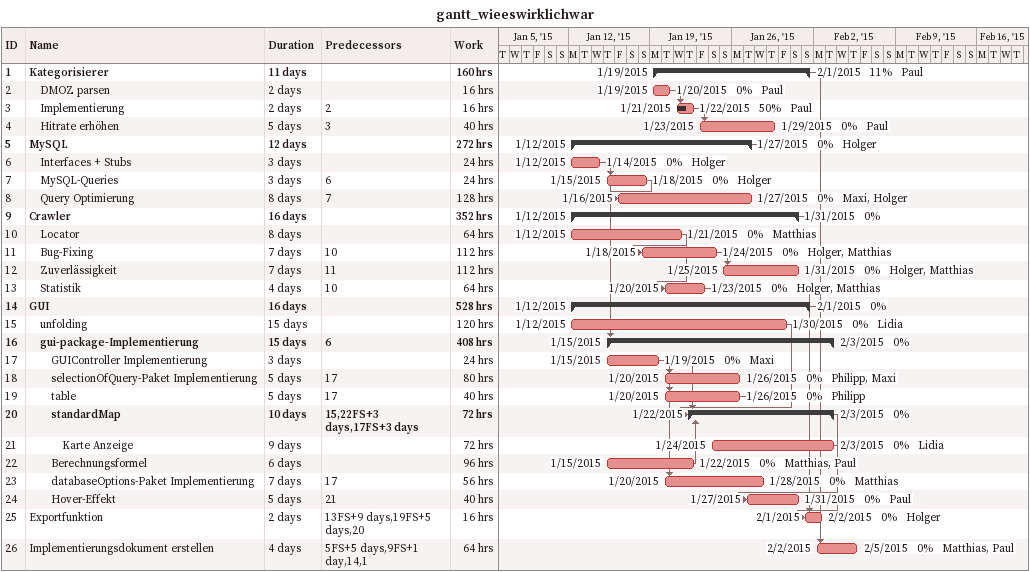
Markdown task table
gantt_wieeswirklichwar

| ID | Level | Task | Duration | Start | Finish | Predecessors | Resources | % complete | Work (h) |
|---|---|---|---|---|---|---|---|---|---|
| 1 | 1 | **Kategorisierer** | 11d | 2015-01-19 | 2015-02-01 |  | Paul | 11 | 160 |
| 2 | 2 | DMOZ parsen | 2d | 2015-01-19 | 2015-01-20 |  | Paul | 0 | 16 |
| 3 | 2 | Implementierung | 2d | 2015-01-21 | 2015-01-22 | 2 | Paul | 50 | 16 |
| 4 | 2 | Hitrate erhöhen | 5d | 2015-01-23 | 2015-01-29 | 3 | Paul | 0 | 40 |
| 5 | 1 | **MySQL** | 12d | 2015-01-12 | 2015-01-27 |  | Holger | 0 | 272 |
| 6 | 2 | Interfaces + Stubs | 3d | 2015-01-12 | 2015-01-14 |  | Holger | 0 | 24 |
| 7 | 2 | MySQL-Queries | 3d | 2015-01-15 | 2015-01-18 | 6 | Holger | 0 | 24 |
| 8 | 2 | Query Optimierung | 8d | 2015-01-16 | 2015-01-27 | 7 | Maxi, Holger | 0 | 128 |
| 9 | 1 | **Crawler** | 16d | 2015-01-12 | 2015-01-31 |  |  | 0 | 352 |
| 10 | 2 | Locator | 8d | 2015-01-12 | 2015-01-21 |  | Matthias | 0 | 64 |
| 11 | 2 | Bug-Fixing | 7d | 2015-01-18 | 2015-01-24 | 10 | Holger, Matthias | 0 | 112 |
| 12 | 2 | Zuverlässigkeit | 7d | 2015-01-25 | 2015-01-31 | 11 | Holger, Matthias | 0 | 112 |
| 13 | 2 | Statistik | 4d | 2015-01-20 | 2015-01-23 | 10 | Holger, Matthias | 0 | 64 |
| 14 | 1 | **GUI** | 16d | 2015-01-12 | 2015-02-01 |  |  | 0 | 528 |
| 15 | 2 | unfolding | 15d | 2015-01-12 | 2015-01-30 |  | Lidia | 0 | 120 |
| 16 | 2 | **gui-package-Implementierung** | 15d | 2015-01-15 | 2015-02-03 | 6 |  | 0 | 408 |
| 17 | 3 | GUIController Implementierung | 3d | 2015-01-15 | 2015-01-19 |  | Maxi | 0 | 24 |
| 18 | 3 | selectionOfQuery-Paket Implementierung | 5d | 2015-01-20 | 2015-01-26 | 17 | Philipp, Maxi | 0 | 80 |
| 19 | 3 | table | 5d | 2015-01-20 | 2015-01-26 | 17 | Philipp | 0 | 40 |
| 20 | 3 | **standardMap** | 10d | 2015-01-22 | 2015-02-03 | 15, 22FS+3d, 17FS+3d |  | 0 | 72 |
| 21 | 4 | Karte Anzeige | 9d | 2015-01-24 | 2015-02-03 |  | Lidia | 0 | 72 |
| 22 | 3 | Berechnungsformel | 6d | 2015-01-15 | 2015-01-22 |  | Matthias, Paul | 0 | 96 |
| 23 | 3 | databaseOptions-Paket Implementierung | 7d | 2015-01-20 | 2015-01-28 | 17 | Matthias | 0 | 56 |
| 24 | 3 | Hover-Effekt | 5d | 2015-01-27 | 2015-01-31 | 21 | Paul | 0 | 40 |
| 25 | 1 | Exportfunktion | 2d | 2015-02-01 | 2015-02-02 | 13FS+9d, 19FS+5d, 20 | Holger | 0 | 16 |
| 26 | 1 | Implementierungsdokument erstellen | 4d | 2015-02-02 | 2015-02-05 | 5FS+5d, 9FS+1d, 14, 1 | Matthias, Paul | 0 | 64 |
